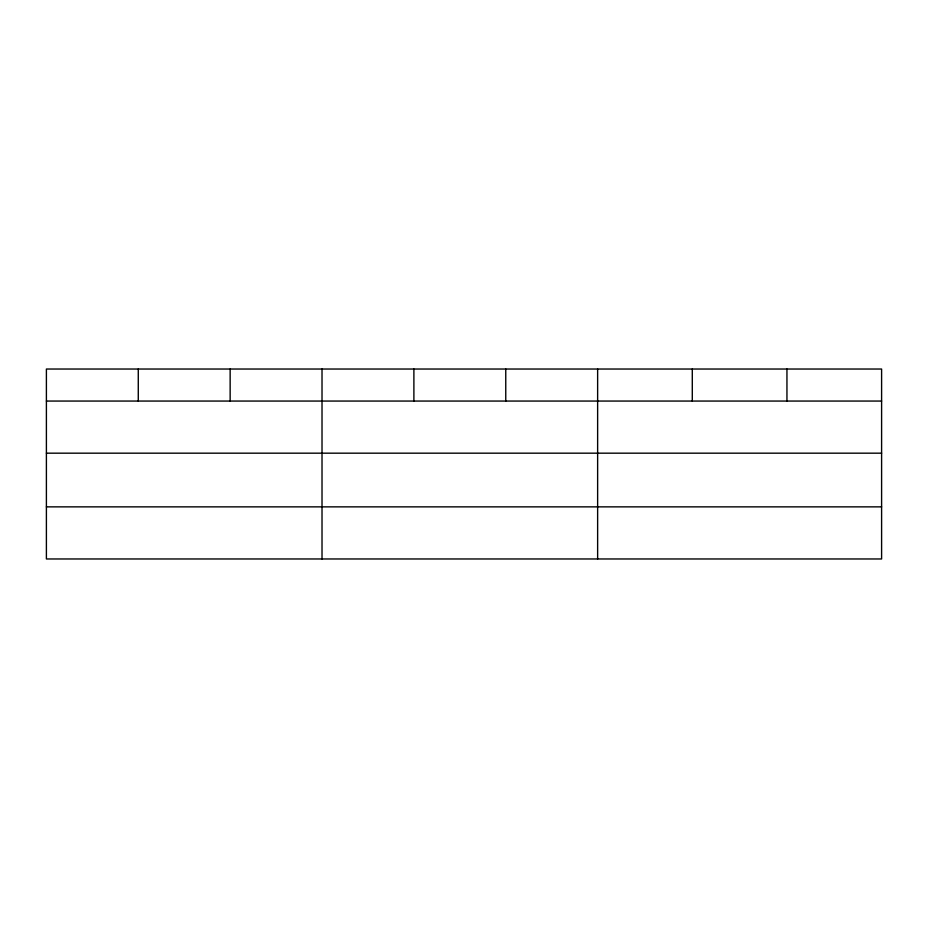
<?xml version="1.0" encoding="UTF-8"?>
<svg xmlns="http://www.w3.org/2000/svg" width="928" height="928" viewBox="0 0 928 928"><rect width="100%" height="100%" fill="white"/><g stroke="black" fill="none" stroke-linecap="round" stroke-linejoin="round"><path stroke-width="1.39" d="M881.6 453.177L881.6 369.031L46.4 369.031L46.4 558.969L881.6 558.969L881.6 453.177L46.4 453.177M46.4 401.058L881.6 401.058M46.4 506.862L881.6 506.862M786.944 369.031L786.944 401.058M692.288 369.031L692.288 401.058M597.632 369.031L597.632 558.969M505.76 369.031L505.76 401.058M413.888 369.031L413.888 401.058M322.016 369.031L322.016 558.969M230.144 369.031L230.144 401.058M138.272 369.031L138.272 401.058"/></g></svg>
